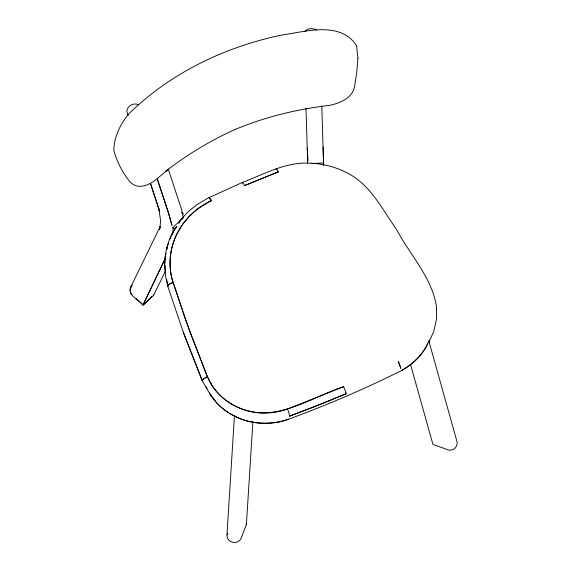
<?xml version="1.0" encoding="UTF-8"?>
<svg xmlns="http://www.w3.org/2000/svg" width="571" height="571" viewBox="0 0 571 571"><rect width="100%" height="100%" fill="white"/><g stroke="black" fill="none" stroke-linecap="round" stroke-linejoin="round"><path stroke-width="0.86" d="M307.526 163.063L307.419 156.39M164.919 264.837L165.24 270.854M164.976 263.124C164.712 251.618 168.466 240.455 173.627 230.313M427.629 343.821C422.347 355.219 412.705 364.212 401.884 370.365C365.162 388.83 327.29 404.91 288.74 419.157A64.387 59.777 -2.1 0 1 211.334 396.317L202.341 380.957L183.933 334.085L167.817 286.364L167.853 285.514L168.845 284.465L170.686 283.402L173.056 282.574L190.321 333.107L207.366 376.66A61.811 57.3 -1.9 0 0 287.491 409.007L343.542 386.717A5.41 0.771 66.8 0 1 345.883 392.877L345.955 393.812L323.643 403.055L289.533 416.145A5.41 0.685 70 0 0 287.484 409M202.341 380.957L202.398 379.986L203.454 378.78L207.366 376.66L202.841 379.472L202.341 380.957L183.248 332.008M234.488 415.281L226.901 535.762L227.865 538.917A7.737 7.23 -1 0 0 237.864 541.765L240.655 539.488L246.401 524.414L252.903 421.534M165.083 258.449A84.701 78.691 -1.4 0 0 164.669 264.559L165.476 275.579L167.817 286.364L167.888 285.45L169.894 283.858L173.056 282.574M150.673 183.783L158.745 208.329L160.687 221.255L159.594 229.492L160.151 226.601L130.602 287.377C127.683 295.771 138.832 299.761 143.007 305L153.663 295.2L153.706 294.586M165.169 257.136L165.868 253.81M166.746 249.655L167.453 246.329M227.151 534.934L227.658 533.285M167.746 245.523L168.616 243.103M170.079 239.063L170.957 236.644A84.701 78.691 -1.4 0 0 170.336 238.086M428.671 342.714L433.782 331.408L436.43 319.396L436.451 306.327C431.79 277.292 409.971 254.909 396.645 229.635C382.406 209.65 371.05 185.539 348.381 173.563C334.092 165.854 317.79 162.335 301.588 163.192C280.497 164.634 261.675 175.183 242.254 182.499M131.73 285.621L130.052 289.254L130.673 293.223L131.908 294.4M428.364 342.272L429.456 339.945M427.936 343.15C422.704 354.855 412.862 364.034 401.884 370.365M165.412 258.121L143.007 305L136.219 298.519M165.462 258.092L143.007 305L143.578 304.943L151.893 296.335M153.663 295.2L165.283 271.396M171.25 235.837L174.341 229.956A84.701 78.691 -1.4 0 0 171.664 235.074M176.696 234.353L182.392 224.674M182.07 219.25L183.648 217.116L172.849 227.558L174.726 229.221L176.71 226.38M178.694 223.539L180.186 221.412M304.914 31.641C307.384 27.808 312.958 28.058 316.605 29.977M130.602 287.377L132.279 285.065M174.726 229.221L176.824 226.373M182.163 218.836L183.648 217.116M179.993 220.656L187.909 211.927L196.624 204.839L208.922 197.545L211.384 200.535A75.265 69.89 -1.6 0 0 182.463 224.589L189.472 216.195L197.266 209.1L211.384 200.535L209.136 197.609L242.268 182.477M244.488 185.632L278.234 171.885L244.488 185.632A5.41 0.764 66.7 0 0 242.268 183.341M343.542 386.717C316.048 395.739 290.018 413.675 260.112 412.869A62.018 57.493 -1.8 0 1 232.19 404.439M289.533 416.145L313.6 407.037L345.955 393.812L345.869 392.791M288.74 419.157C275.9 423.753 261.939 424.217 248.656 421.377A67.499 62.66 -2.1 0 1 229.813 413.433M311.402 163.577L323.479 162.992L323.621 165.404M138.646 104.857C133.928 102.23 127.076 105.799 126.841 111.309L128.225 115.528M181.578 212.341L183.512 214.082M209.514 393.055L217.337 403.597A67.499 62.66 -2.1 0 0 228.364 412.519M246.065 523.95L246.401 524.414M210.72 395.232L211.334 396.317M205.895 386.531L207.102 388.708M211.02 383.862L206.88 375.497L185.511 319.617L171.878 278.313A75.165 69.833 -1.5 0 1 176.703 234.353M168.224 168.987L181.792 210.199L183.22 217.48M150.373 183.355L159.437 211.12L158.745 208.329M428.857 340.994L456.686 440.548A7.737 7.23 -1 0 1 452.767 449.648L449.313 450.276L432.946 444.452L410.685 364.983M166.675 279.469L167.817 286.364M172.849 227.558L173.306 231.776M307.291 148.025L308.019 160.729M323.479 162.992L323.579 165.597M321.78 105.835L323.614 165.262M305.985 108.411L307.241 148.753M323.107 146.99L323.621 165.483M307.241 148.81L307.426 156.59M276.243 168.702L276.257 169.53A5.41 0.678 69 0 1 278.234 171.885M165.297 256.707A84.701 78.691 -1.4 0 1 165.847 253.246M166.561 249.82A84.701 78.691 -1.4 0 1 167.203 247.257M232.197 404.425A61.854 57.328 -1.8 0 1 211.02 383.862M173.042 282.581A75.265 69.919 -1.6 0 1 182.42 224.689M357.903 58.321L356.711 72.931L354.341 87.656C351.622 98.597 339.452 103.244 329.524 105.364C297.198 109.125 265.358 116.884 235.281 129.41L235.516 129.31C210.613 140.402 187.181 154.563 165.69 171.329L167.746 169.73L156.718 179.094C148.274 185.91 136.084 190.814 128.389 179.829C121.801 171.243 116.605 160.844 113.815 150.301C114.157 136.869 120.224 124.192 128.689 113.972C170.215 73.109 224.838 46.936 281.589 35.074C305.556 31.712 340.245 20.649 356.554 45.673L357.903 58.321M399.307 363.613L398.215 361.536L400.871 368.423L399.307 363.613M168.616 213.269L157.203 178.694L168.566 213.211L171.957 225.359L168.616 213.269"/></g></svg>
